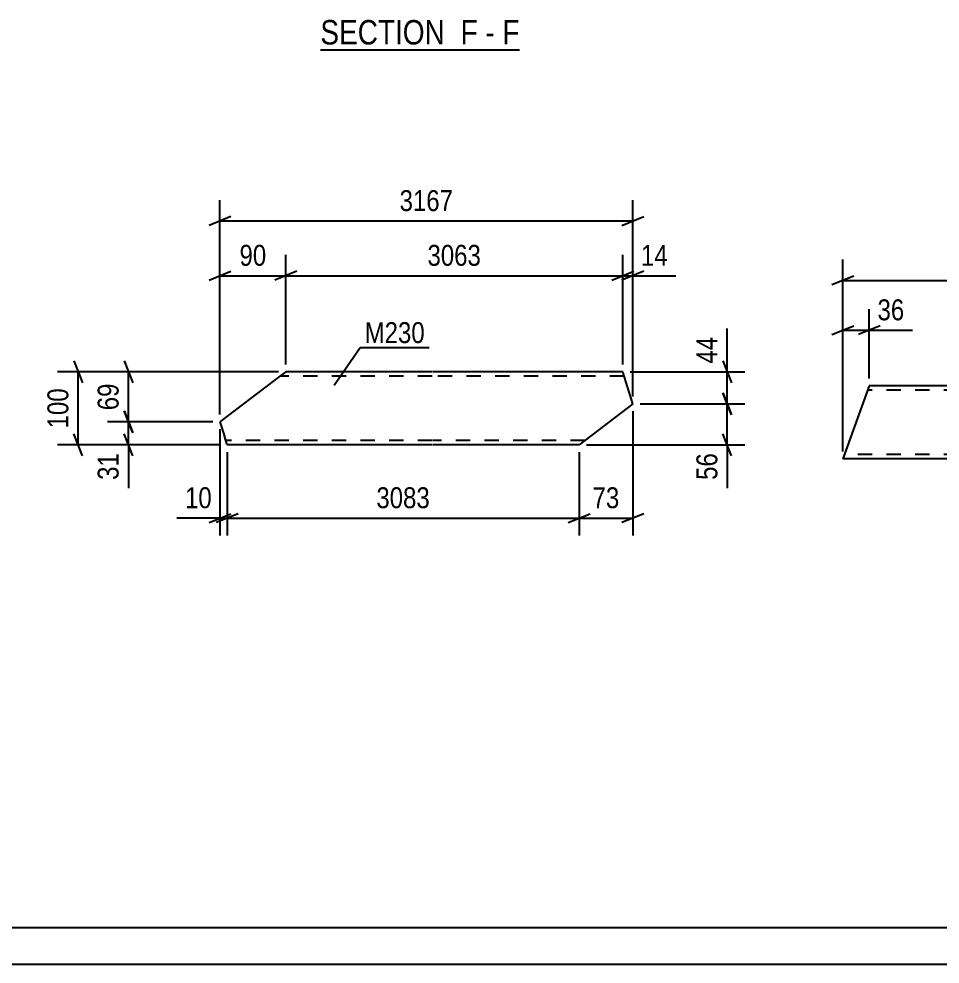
# Model space of a CAD drawing. Header units: millimetres. Extents: x 0 to 841, y 0 to 594.
# Drawn here: x 222.8 to 348.7, y 0 to 129.2 of the extents above; entities that cross this region are included whole.
import ezdxf

# ---------------------------------------------------------------- set-up
doc = ezdxf.new("R2010")
doc.units = ezdxf.units.MM
doc.linetypes.add('DXK_LINE_DOT2', pattern=[3.9198, 1.9599, -1.9599])
doc.styles.add('Arial Narrow', font='ARIALN.TTF', dxfattribs={"height": 0.2})

# ---------------------------------------------------------------- blocks, each defined once
blk = doc.blocks.new('Unknown-247343265-1137')
at = {"color": 5, "linetype": 'Continuous'}
for p, q in [((5, 5), (836, 5)), ((0, 0), (841, 0))]:
    blk.add_line(p, q, dxfattribs=at)
blk = doc.blocks.new('Unknown-247343265-16 - 48525')
at = {"color": 6, "linetype": 'Continuous'}
blk.add_line((264.01, 124.98), (291.23, 124.98), dxfattribs=at)
at = {"color": 0, "linetype": 'Continuous'}
for points in [[(282.12, 125.73), (282.12, 129.23), (264.01, 129.23), (264.01, 125.73)], [(285.51, 125.73), (285.51, 129.23), (283.17, 129.23), (283.17, 125.73)], [(287.84, 125.73), (287.84, 129.23), (286.56, 129.23), (286.56, 125.73)], [(291.23, 125.73), (291.23, 129.23), (288.89, 129.23), (288.89, 125.73)]]:
    blk.add_wipeout(points, dxfattribs=at)
at = {"color": 7, "linetype": 'Continuous', "style": 'Arial Narrow'}
for s, p in [('SECTION ', (264.01, 125.73)), ('F', (283.17, 125.73)), ('F', (288.89, 125.73)), ('-', (286.56, 125.73))]:
    blk.add_text(s, height=3.34, dxfattribs=at).set_placement(p)
blk = doc.blocks.new('Part-247343265-51355 - 51354')
at = {"color": 2, "linetype": 'Continuous'}
for p, q in [((339.06, 79.06), (335.42, 69.06)), ((359.06, 79.06), (339.06, 79.06)), ((382.8, 79.06), (359.16, 79.06)), ((382.76, 78.97), (382.36, 77.86)), ((382.8, 79.06), (382.76, 78.97)), ((379.16, 69.06), (382.36, 77.86)), ((359.06, 69.06), (335.42, 69.06)), ((379.16, 69.06), (359.16, 69.06))]:
    blk.add_line(p, q, dxfattribs=at)
at = {"color": 7, "linetype": 'DXK_LINE_DOT2'}
for p, q in [((359.06, 78.46), (338.84, 78.46)), ((382.58, 78.46), (359.16, 78.46)), ((382.36, 77.86), (382.67, 78.71)), ((359.06, 69.66), (335.64, 69.66)), ((379.38, 69.66), (359.16, 69.66)), ((379.19, 69.15), (379.16, 69.06))]:
    blk.add_line(p, q, dxfattribs=at)
blk = doc.blocks.new('Part-247343265-51363 - 51362')
at = {"color": 2, "linetype": 'Continuous'}
for p, q in [((259.28, 80.98), (257.7, 79.78)), ((279.28, 80.98), (259.28, 80.98)), ((305.35, 80.98), (279.38, 80.98)), ((306.72, 76.58), (305.35, 80.98)), ((257.7, 79.78), (250.28, 74.12)), ((306.72, 76.58), (299.38, 70.98)), ((250.28, 74.12), (250.89, 72.18)), ((251.15, 71.33), (250.89, 72.18)), ((251.23, 71.07), (251.15, 71.33)), ((251.26, 70.98), (251.23, 71.07)), ((279.28, 70.98), (251.26, 70.98)), ((299.38, 70.98), (279.38, 70.98))]:
    blk.add_line(p, q, dxfattribs=at)
at = {"color": 7, "linetype": 'DXK_LINE_DOT2'}
for p, q in [((259.28, 80.98), (258.3, 80.24)), ((279.28, 80.38), (258.49, 80.38)), ((305.53, 80.38), (279.38, 80.38)), ((251.03, 71.72), (250.89, 72.18)), ((251.15, 71.33), (251.06, 71.62)), ((279.28, 71.58), (251.08, 71.58)), ((300.16, 71.58), (279.38, 71.58))]:
    blk.add_line(p, q, dxfattribs=at)
blk = doc.blocks.new('StraightDimension-247343265-51665 - 51354')
at = {"color": 7, "linetype": 'Continuous'}
for p, q in [((335.42, 70.06), (335.42, 96.32)), ((382.8, 80.06), (382.8, 96.32)), ((336.92, 94.07), (333.92, 92.87)), ((335.42, 93.47), (382.8, 93.47)), ((381.3, 92.87), (384.3, 94.07))]:
    blk.add_line(p, q, dxfattribs=at)
at = {"color": 0}
blk.add_wipeout([(363.36, 94.22), (363.36, 98.42), (354.85, 98.42), (354.85, 94.22)], dxfattribs=at)
at = {"color": 3, "style": 'Arial Narrow'}
blk.add_text('3261', height=2.863, dxfattribs=at).set_placement((355.45, 94.82))
blk = doc.blocks.new('StraightDimension-247343265-51647 - 51354')
at = {"color": 7, "linetype": 'Continuous'}
for p, q in [((335.42, 70.06), (335.42, 89.52)), ((339.06, 80.06), (339.06, 89.52)), ((333.92, 86.07), (336.92, 87.27)), ((335.42, 86.67), (339.06, 86.67)), ((340.56, 87.27), (337.56, 86.07)), ((339.06, 86.67), (344.96, 86.67)), ((339.06, 86.67), (344.96, 86.67))]:
    blk.add_line(p, q, dxfattribs=at)
at = {"color": 0}
blk.add_wipeout([(344.44, 87.42), (344.44, 91.62), (339.58, 91.62), (339.58, 87.42)], dxfattribs=at)
at = {"color": 3, "style": 'Arial Narrow'}
blk.add_text('36', height=2.863, dxfattribs=at).set_placement((340.18, 88.02))
blk = doc.blocks.new('StraightDimension-247343265-51589 - 51362')
at = {"color": 7, "linetype": 'Continuous'}
for p, q in [((319.63, 80.98), (319.63, 86.89)), ((319.63, 80.98), (319.63, 86.89)), ((319.03, 82.48), (320.23, 79.48)), ((306.35, 80.98), (322.03, 80.98)), ((319.63, 76.58), (319.63, 80.98)), ((320.23, 75.08), (319.03, 78.08)), ((307.72, 76.58), (322.03, 76.58))]:
    blk.add_line(p, q, dxfattribs=at)
at = {"color": 0}
blk.add_wipeout([(318.88, 86.36), (314.68, 86.36), (314.68, 81.5), (318.88, 81.5)], dxfattribs=at)
at = {"color": 3, "style": 'Arial Narrow'}
blk.add_text('44', height=2.863, rotation=90.0002, dxfattribs=at).set_placement((318.28, 82.1))
blk = doc.blocks.new('StraightDimension-247343265-51390 - 51362')
at = {"color": 7, "linetype": 'Continuous'}
for p, q in [((259.28, 81.98), (259.28, 96.97)), ((305.35, 81.98), (305.35, 96.97)), ((260.78, 94.72), (257.78, 93.52)), ((303.85, 93.52), (306.85, 94.72)), ((259.28, 94.12), (305.35, 94.12))]:
    blk.add_line(p, q, dxfattribs=at)
at = {"color": 0}
blk.add_wipeout([(286.57, 94.87), (286.57, 99.07), (278.05, 99.07), (278.05, 94.87)], dxfattribs=at)
at = {"color": 3, "style": 'Arial Narrow'}
blk.add_text('3063', height=2.863, dxfattribs=at).set_placement((278.65, 95.47))
blk = doc.blocks.new('StraightDimension-247343265-51509 - 51362')
at = {"color": 7, "linetype": 'Continuous'}
for p, q in [((237.17, 75.62), (238.37, 72.62)), ((249.28, 74.12), (234.92, 74.12)), ((237.77, 70.98), (237.77, 74.12)), ((238.37, 69.48), (237.17, 72.48)), ((250.26, 70.98), (234.92, 70.98)), ((237.77, 70.98), (237.77, 65.07)), ((237.77, 70.98), (237.77, 65.07))]:
    blk.add_line(p, q, dxfattribs=at)
at = {"color": 0}
blk.add_wipeout([(237.02, 70.45), (232.82, 70.45), (232.82, 65.6), (237.02, 65.6)], dxfattribs=at)
at = {"color": 3, "style": 'Arial Narrow'}
blk.add_text('31', height=2.863, rotation=90.0002, dxfattribs=at).set_placement((236.42, 66.2))
blk = doc.blocks.new('StraightDimension-247343265-51450 - 51362')
at = {"color": 7, "linetype": 'Continuous'}
for p, q in [((251.26, 69.98), (251.26, 58.58)), ((299.38, 69.98), (299.38, 58.58)), ((252.76, 61.58), (249.76, 60.38)), ((251.26, 60.98), (299.38, 60.98)), ((297.88, 60.38), (300.88, 61.58))]:
    blk.add_line(p, q, dxfattribs=at)
at = {"color": 0}
blk.add_wipeout([(279.58, 61.73), (279.58, 65.93), (271.06, 65.93), (271.06, 61.73)], dxfattribs=at)
at = {"color": 3, "style": 'Arial Narrow'}
blk.add_text('3083', height=2.863, dxfattribs=at).set_placement((271.66, 62.33))
blk = doc.blocks.new('StraightDimension-247343265-51378 - 51362')
at = {"color": 7, "linetype": 'Continuous'}
for p, q in [((250.28, 75.12), (250.28, 104.45)), ((306.72, 77.58), (306.72, 104.45)), ((251.78, 102.2), (248.78, 101)), ((305.22, 101), (308.22, 102.2)), ((250.28, 101.6), (306.72, 101.6))]:
    blk.add_line(p, q, dxfattribs=at)
at = {"color": 0}
blk.add_wipeout([(282.76, 102.35), (282.76, 106.55), (274.24, 106.55), (274.24, 102.35)], dxfattribs=at)
at = {"color": 3, "style": 'Arial Narrow'}
blk.add_text('3167', height=2.863, dxfattribs=at).set_placement((274.84, 102.95))
blk = doc.blocks.new('StraightDimension-247343265-51389 - 51362')
at = {"color": 7, "linetype": 'Continuous'}
for p, q in [((305.35, 81.98), (305.35, 96.97)), ((306.72, 77.58), (306.72, 96.97)), ((303.85, 93.52), (306.85, 94.72)), ((308.22, 94.72), (305.22, 93.52)), ((305.35, 94.12), (306.72, 94.12)), ((306.72, 94.12), (312.62, 94.12)), ((306.72, 94.12), (312.62, 94.12))]:
    blk.add_line(p, q, dxfattribs=at)
at = {"color": 0}
blk.add_wipeout([(312.1, 94.87), (312.1, 99.07), (307.24, 99.07), (307.24, 94.87)], dxfattribs=at)
at = {"color": 3, "style": 'Arial Narrow'}
blk.add_text('14', height=2.863, dxfattribs=at).set_placement((307.84, 95.47))
blk = doc.blocks.new('StraightDimension-247343265-51391 - 51362')
at = {"color": 7, "linetype": 'Continuous'}
for p, q in [((250.28, 75.12), (250.28, 96.97)), ((259.28, 81.98), (259.28, 96.97)), ((248.78, 93.52), (251.78, 94.72)), ((260.78, 94.72), (257.78, 93.52)), ((250.28, 94.12), (259.28, 94.12))]:
    blk.add_line(p, q, dxfattribs=at)
at = {"color": 0}
blk.add_wipeout([(257.21, 94.87), (257.21, 99.07), (252.35, 99.07), (252.35, 94.87)], dxfattribs=at)
at = {"color": 3, "style": 'Arial Narrow'}
blk.add_text('90', height=2.863, dxfattribs=at).set_placement((252.95, 95.47))
blk = doc.blocks.new('StraightDimension-247343265-51449 - 51362')
at = {"color": 7, "linetype": 'Continuous'}
for p, q in [((306.72, 75.58), (306.72, 58.58)), ((299.38, 69.98), (299.38, 58.58)), ((297.88, 60.38), (300.88, 61.58)), ((299.38, 60.98), (306.72, 60.98)), ((308.22, 61.58), (305.22, 60.38))]:
    blk.add_line(p, q, dxfattribs=at)
at = {"color": 0}
blk.add_wipeout([(305.47, 61.73), (305.47, 65.93), (300.62, 65.93), (300.62, 61.73)], dxfattribs=at)
at = {"color": 3, "style": 'Arial Narrow'}
blk.add_text('73', height=2.863, dxfattribs=at).set_placement((301.22, 62.33))
blk = doc.blocks.new('StraightDimension-247343265-51451 - 51362')
at = {"color": 7, "linetype": 'Continuous'}
for p, q in [((250.28, 73.12), (250.28, 58.58)), ((251.26, 69.98), (251.26, 58.58)), ((250.28, 60.98), (244.38, 60.98)), ((250.28, 60.98), (244.38, 60.98)), ((248.78, 60.38), (251.78, 61.58)), ((252.76, 61.58), (249.76, 60.38)), ((250.28, 60.98), (251.26, 60.98))]:
    blk.add_line(p, q, dxfattribs=at)
at = {"color": 0}
blk.add_wipeout([(249.76, 61.73), (249.76, 65.93), (244.9, 65.93), (244.9, 61.73)], dxfattribs=at)
at = {"color": 3, "style": 'Arial Narrow'}
blk.add_text('10', height=2.863, dxfattribs=at).set_placement((245.5, 62.33))
blk = doc.blocks.new('StraightDimension-247343265-51508 - 51362')
at = {"color": 7, "linetype": 'Continuous'}
for p, q in [((237.17, 82.48), (238.37, 79.48)), ((258.28, 80.98), (234.92, 80.98)), ((237.77, 74.12), (237.77, 80.98)), ((238.37, 72.62), (237.17, 75.62)), ((249.28, 74.12), (234.92, 74.12))]:
    blk.add_line(p, q, dxfattribs=at)
at = {"color": 0}
blk.add_wipeout([(237.02, 79.98), (232.82, 79.98), (232.82, 75.12), (237.02, 75.12)], dxfattribs=at)
at = {"color": 3, "style": 'Arial Narrow'}
blk.add_text('69', height=2.863, rotation=90.0002, dxfattribs=at).set_placement((236.42, 75.72))
blk = doc.blocks.new('StraightDimension-247343265-51557 - 51362')
at = {"color": 7, "linetype": 'Continuous'}
for p, q in [((230.3, 82.48), (231.5, 79.48)), ((258.28, 80.98), (228.05, 80.98)), ((230.9, 70.98), (230.9, 80.98)), ((231.5, 69.48), (230.3, 72.48)), ((250.26, 70.98), (228.05, 70.98))]:
    blk.add_line(p, q, dxfattribs=at)
at = {"color": 0}
blk.add_wipeout([(230.15, 79.32), (225.95, 79.32), (225.95, 72.64), (230.15, 72.64)], dxfattribs=at)
at = {"color": 3, "style": 'Arial Narrow'}
blk.add_text('100', height=2.863, rotation=90.0002, dxfattribs=at).set_placement((229.55, 73.24))
blk = doc.blocks.new('StraightDimension-247343265-51590 - 51362')
at = {"color": 7, "linetype": 'Continuous'}
for p, q in [((319.03, 78.08), (320.23, 75.08)), ((307.72, 76.58), (322.03, 76.58)), ((319.63, 70.98), (319.63, 76.58)), ((320.23, 69.48), (319.03, 72.48)), ((300.38, 70.98), (322.03, 70.98)), ((319.63, 70.98), (319.63, 65.07)), ((319.63, 70.98), (319.63, 65.07))]:
    blk.add_line(p, q, dxfattribs=at)
at = {"color": 0}
blk.add_wipeout([(318.88, 70.45), (314.68, 70.45), (314.68, 65.6), (318.88, 65.6)], dxfattribs=at)
at = {"color": 3, "style": 'Arial Narrow'}
blk.add_text('56', height=2.863, rotation=90.0002, dxfattribs=at).set_placement((318.28, 66.2))
blk = doc.blocks.new('Mark-247343265-51637 - 51362')
at = {"color": 0}
blk.add_wipeout([(278.28, 84.9), (278.28, 87.9), (270.06, 87.9), (270.06, 84.9)], dxfattribs=at)
blk.add_wipeout([(278.28, 84.9), (278.28, 87.9), (270.06, 87.9), (270.06, 84.9)], dxfattribs=at)
at = {"color": 30, "linetype": 'Continuous'}
for p, q in [((265.87, 79.13), (269.46, 84.3)), ((269.46, 84.3), (278.88, 84.3))]:
    blk.add_line(p, q, dxfattribs=at)
at = {"color": 3, "style": 'Arial Narrow'}
blk.add_text('M230', height=2.863, dxfattribs=at).set_placement((270.06, 84.9))

msp = doc.modelspace()

# ---------------------------------------------------------------- block references
for name in ['Unknown-247343265-1137', 'Part-247343265-51363 - 51362', 'Part-247343265-51355 - 51354']:
    msp.add_blockref(name, (0, 0))

# ---------------------------------------------------------------- next in the draw order: block references
for name in ['Unknown-247343265-16 - 48525', 'StraightDimension-247343265-51665 - 51354', 'StraightDimension-247343265-51589 - 51362', 'StraightDimension-247343265-51509 - 51362']:
    msp.add_blockref(name, (0, 0))

# ---------------------------------------------------------------- next in the draw order: block references
for name in ['StraightDimension-247343265-51390 - 51362', 'StraightDimension-247343265-51647 - 51354', 'StraightDimension-247343265-51450 - 51362']:
    msp.add_blockref(name, (0, 0))

# ---------------------------------------------------------------- next in the draw order: block references
for name in ['StraightDimension-247343265-51378 - 51362', 'StraightDimension-247343265-51451 - 51362']:
    msp.add_blockref(name, (0, 0))

# ---------------------------------------------------------------- next in the draw order: block references
for name in ['StraightDimension-247343265-51391 - 51362', 'StraightDimension-247343265-51389 - 51362', 'Mark-247343265-51637 - 51362', 'StraightDimension-247343265-51449 - 51362']:
    msp.add_blockref(name, (0, 0))

# ---------------------------------------------------------------- next in the draw order: block references
for name in ['StraightDimension-247343265-51508 - 51362', 'StraightDimension-247343265-51590 - 51362']:
    msp.add_blockref(name, (0, 0))

# ---------------------------------------------------------------- next in the draw order: block references
msp.add_blockref('StraightDimension-247343265-51557 - 51362', (0, 0))

doc.saveas('drawing.dxf')
